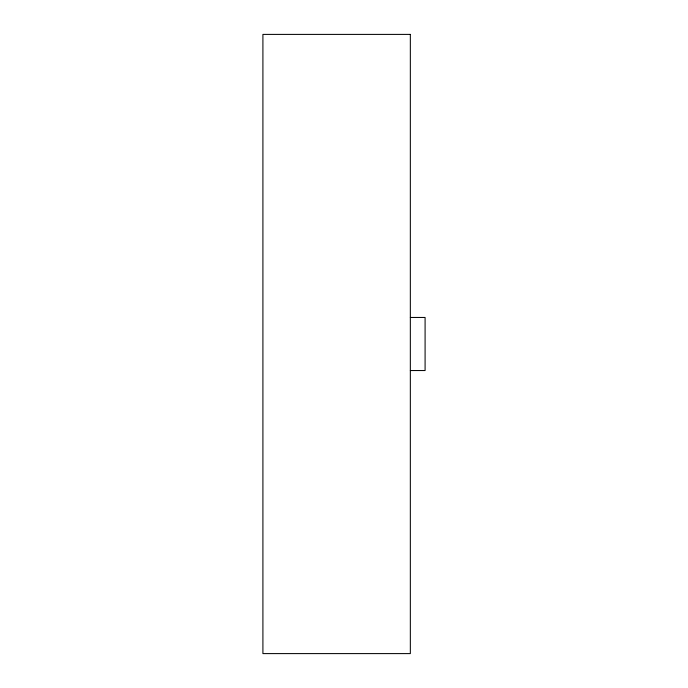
<?xml version="1.0" encoding="UTF-8"?>
<svg xmlns="http://www.w3.org/2000/svg" width="688" height="688" viewBox="0 0 688 688"><rect width="100%" height="100%" fill="white"/><g stroke="black" fill="none" stroke-linecap="round" stroke-linejoin="round"><path stroke-width="1.03" d="M410.34 317.46L425.089 317.46L425.089 370.54L410.34 370.54M410.34 34.4L262.911 34.4L262.911 653.6L410.34 653.6L410.34 34.4"/></g></svg>
